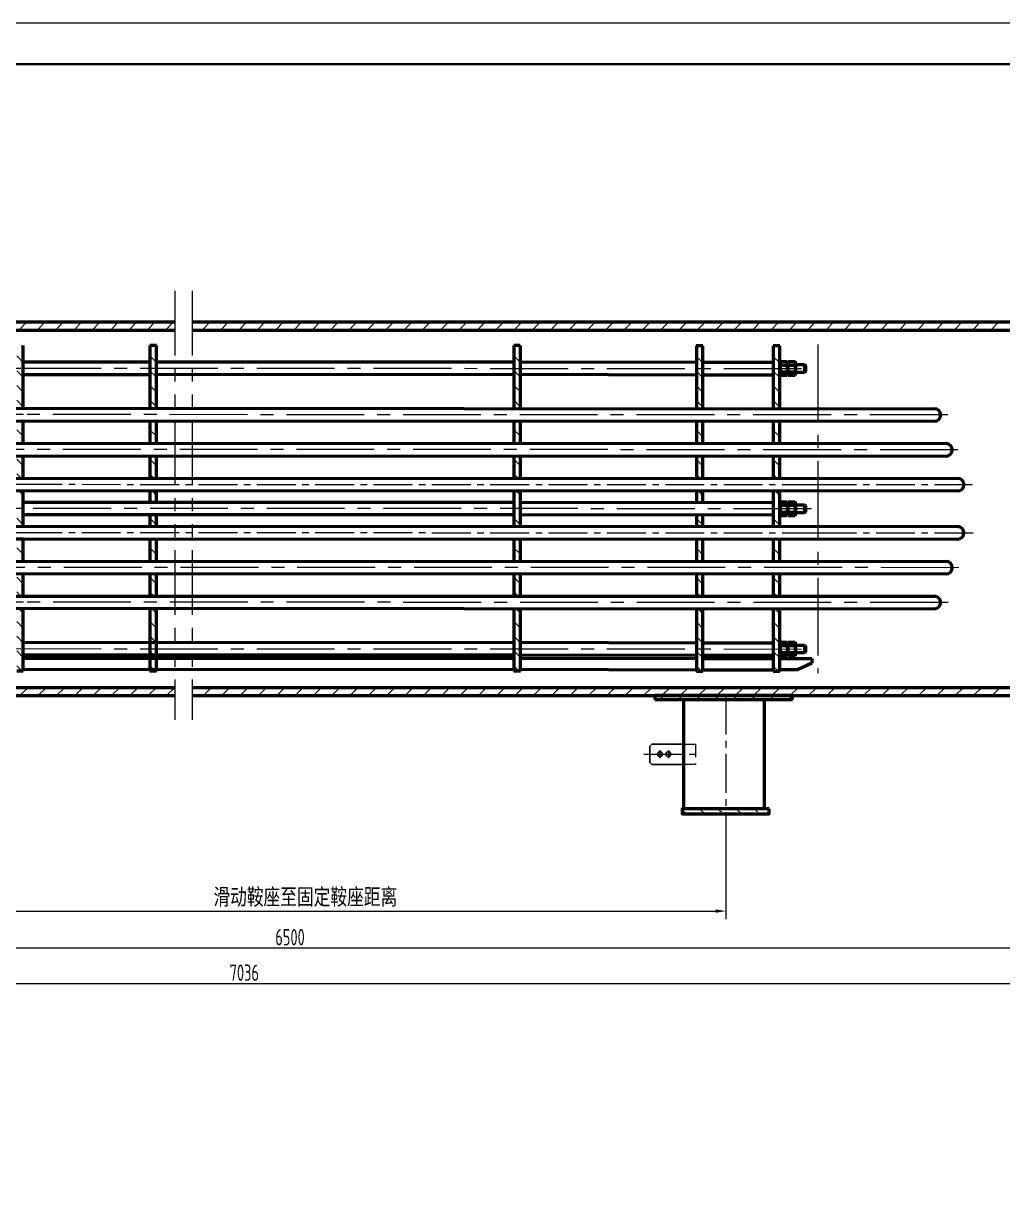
# Model space of a CAD drawing. Header units: millimetres. Extents: x 5765 to 6606, y -201 to 393.
# Drawn here: x 6078.8 to 6318.6, y 108.5 to 393.4 of the extents above; entities that cross this region are included whole.
import ezdxf

# ---------------------------------------------------------------- set-up
doc = ezdxf.new("R2010")
doc.units = ezdxf.units.MM
for name, pattern in [('CENTER2', [28.575, 19.05, -3.175, 3.175, -3.175]), ('DASHED2', [9.525, 6.35, -3.175]), ('PHANTOM2', [31.75, 15.875, -3.175, 3.175, -3.175, 3.175, -3.175])]:
    doc.linetypes.add(name, pattern=pattern)
for name, color, linetype, lineweight in [('1', 4, 'Continuous', 25), ('1粗实线', 7, 'Continuous', 35), ('2', 7, 'Continuous', 50), ('2细实线', 3, 'Continuous', 13), ('3中心线', 1, 'CENTER2', 13), ('4虚线', 4, 'DASHED2', 13), ('5双点划线', 2, 'PHANTOM2', 13), ('6剖面线', 6, 'Continuous', 13), ('7', 6, 'Continuous', 20), ('9图表', 4, 'Continuous', 13)]:
    doc.layers.add(name, color=color, linetype=linetype, lineweight=lineweight)
doc.styles.add('lanpec-dim', font='bpec_e.shx', dxfattribs={"width": 0.75})
doc.dimstyles.new('lanpec', dxfattribs={"dimtxt": 4, "dimasz": 2.5, "dimexe": 2, "dimexo": 0, "dimtad": 1, "dimdsep": 46, "dimtxsty": 'lanpec-dim', "dimcen": 2.5, "dimclrd": 256, "dimclre": 256, "dimclrt": 256, "dimazin": 0, "dimtfac": 1, "dimtmove": 0, "dimatfit": 3, "dimfxl": 1, "dimlwd": -1, "dimlwe": -1, "dimarcsym": 0})

# ---------------------------------------------------------------- blocks, each defined once
blk = doc.blocks.new('A1')
at = {"layer": '1粗实线'}
blk.add_lwpolyline([(-816, 10), (-10, 10), (-10, 584), (-816, 584)], close=True, dxfattribs=at)
at = {"layer": '9图表'}
blk.add_lwpolyline([(-841, 0), (0, 0), (0, 594), (-841, 594)], close=True, dxfattribs=at)
blk = doc.blocks.new('*D31')
at = {"layer": '2细实线', "transparency": 16777216}
for p, q in [((6044.98, 198.11), (6044.98, 174.01)), ((6250.82, 197.71), (6250.82, 174.01)), ((6047.48, 176.01), (6248.32, 176.01))]:
    blk.add_line(p, q, dxfattribs=at)
for points in [[(6047.48, 176.43), (6047.48, 175.59), (6044.98, 176.01)], [(6248.32, 176.43), (6248.32, 175.59), (6250.82, 176.01)]]:
    blk.add_solid(points, dxfattribs=at)
at = {"layer": 'Defpoints', "color": 0, "transparency": 16777216}
for p in [(6044.98, 198.11), (6250.82, 197.71), (6250.82, 176.01)]:
    blk.add_point(p, dxfattribs=at)
at = {"layer": '2细实线', "transparency": 16777216, "insert": (6147.9, 179.29), "char_height": 4, "attachment_point": 5, "style": 'lanpec-dim'}
blk.add_mtext('滑动鞍座至固定鞍座距离', dxfattribs=at)
blk = doc.blocks.new('*D32')
at = {"layer": '2细实线', "transparency": 16777216}
for p, q in [((6343.32, 228.79), (6343.32, 164.98)), ((5944.98, 215.97), (5944.98, 164.98)), ((5947.48, 166.98), (6340.82, 166.98))]:
    blk.add_line(p, q, dxfattribs=at)
for points in [[(5947.48, 167.4), (5947.48, 166.57), (5944.98, 166.98)], [(6340.82, 167.4), (6340.82, 166.57), (6343.32, 166.98)]]:
    blk.add_solid(points, dxfattribs=at)
at = {"layer": 'Defpoints', "color": 0, "transparency": 16777216}
for p in [(6343.32, 228.79), (5944.98, 215.97), (6343.32, 166.98)]:
    blk.add_point(p, dxfattribs=at)
at = {"layer": '2细实线', "transparency": 16777216, "insert": (6144.15, 169.61), "char_height": 4, "attachment_point": 5, "style": 'lanpec-dim'}
blk.add_mtext('6500', dxfattribs=at)
blk = doc.blocks.new('*D34')
at = {"layer": '2细实线', "transparency": 16777216}
for p, q in [((5845.86, 274.54), (5845.86, 156.29)), ((6370.07, 274.54), (6370.07, 156.29)), ((5848.36, 158.29), (6367.57, 158.29))]:
    blk.add_line(p, q, dxfattribs=at)
for points in [[(5848.36, 158.71), (5848.36, 157.87), (5845.86, 158.29)], [(6367.57, 158.71), (6367.57, 157.87), (6370.07, 158.29)]]:
    blk.add_solid(points, dxfattribs=at)
at = {"layer": 'Defpoints', "color": 0, "transparency": 16777216}
for p in [(5845.86, 274.54), (6370.07, 274.54), (6370.07, 158.29)]:
    blk.add_point(p, dxfattribs=at)
at = {"layer": '2细实线', "transparency": 16777216, "insert": (6132.96, 160.92), "char_height": 4, "attachment_point": 5, "style": 'lanpec-dim'}
blk.add_mtext('7036', dxfattribs=at)

msp = doc.modelspace()

# ---------------------------------------------------------------- hatches: boundary and pattern name
at = {"layer": '6剖面线'}
h = msp.add_hatch(dxfattribs=at)
h.set_pattern_fill('ANSI31', color=256, scale=0.804645, angle=90)
h.set_pattern_definition([(135, (4775.2106, -58.796), (-1.8064793, -1.8064793), [])])
h.paths.add_polyline_path([(6078.86, 314.512), (6077.251, 314.512), (6077.251, 308.993), (6078.86, 308.993)])
h.paths.add_polyline_path([(6078.86, 308.993), (6077.251, 308.993), (6077.251, 299.144), (6078.86, 299.144)])
h.paths.add_polyline_path([(6078.86, 296.079), (6077.251, 296.079), (6077.251, 290.614), (6078.86, 290.614)])
h.paths.add_polyline_path([(6078.86, 287.549), (6077.251, 287.549), (6077.251, 282.08), (6078.86, 282.08)])
h.paths.add_polyline_path([(6078.86, 279.01), (6077.251, 279.01), (6077.251, 276.171), (6078.86, 276.171)])
h.paths.add_polyline_path([(6078.86, 273.114), (6077.251, 273.114), (6077.251, 270.275), (6078.86, 270.275)])
h.paths.add_polyline_path([(6078.86, 267.205), (6077.251, 267.205), (6077.251, 261.735), (6078.86, 261.735)])
h.paths.add_polyline_path([(6078.86, 258.67), (6077.251, 258.67), (6077.251, 253.206), (6078.86, 253.206)])
h.paths.add_polyline_path([(6078.86, 250.141), (6077.251, 250.141), (6077.251, 240.291), (6078.86, 240.291)])
h.paths.add_polyline_path([(6078.86, 240.291), (6077.251, 240.291), (6077.251, 234.772), (6078.86, 234.772)])
h = msp.add_hatch(dxfattribs=at)
h.set_pattern_fill('ANSI31', color=256, scale=0.804645, angle=90)
h.set_pattern_definition([(135, (4807.8, -58.8083), (-1.8064793, -1.8064793), [])])
h.paths.add_polyline_path([(6111.45, 314.5), (6109.84, 314.5), (6109.84, 308.981), (6111.45, 308.981)])
h.paths.add_polyline_path([(6111.45, 308.981), (6109.84, 308.981), (6109.84, 299.132), (6111.45, 299.132)])
h.paths.add_polyline_path([(6111.45, 296.067), (6109.84, 296.067), (6109.84, 290.602), (6111.45, 290.602)])
h.paths.add_polyline_path([(6111.45, 287.537), (6109.84, 287.537), (6109.84, 282.068), (6111.45, 282.068)])
h.paths.add_polyline_path([(6111.45, 278.998), (6109.84, 278.998), (6109.84, 276.159), (6111.45, 276.159)])
h.paths.add_polyline_path([(6111.45, 273.101), (6109.84, 273.101), (6109.84, 270.263), (6111.45, 270.263)])
h.paths.add_polyline_path([(6111.45, 267.193), (6109.84, 267.193), (6109.84, 261.723), (6111.45, 261.723)])
h.paths.add_polyline_path([(6111.45, 258.658), (6109.84, 258.658), (6109.84, 253.193), (6111.45, 253.193)])
h.paths.add_polyline_path([(6111.45, 250.128), (6109.84, 250.128), (6109.84, 240.279), (6111.45, 240.279)])
h.paths.add_polyline_path([(6111.45, 240.279), (6109.84, 240.279), (6109.84, 234.76), (6111.45, 234.76)])
h = msp.add_hatch(dxfattribs=at)
h.set_pattern_fill('ANSI31', color=256, scale=0.804645, angle=90)
h.set_pattern_definition([(135, (4896.8965, -58.7883), (-1.8064793, -1.8064793), [])])
h.paths.add_polyline_path([(6200.546, 314.52), (6198.937, 314.52), (6198.937, 309.001), (6200.546, 309.001)])
h.paths.add_polyline_path([(6200.546, 309.001), (6198.937, 309.001), (6198.937, 299.152), (6200.546, 299.152)])
h.paths.add_polyline_path([(6200.546, 296.087), (6198.937, 296.087), (6198.937, 290.622), (6200.546, 290.622)])
h.paths.add_polyline_path([(6200.546, 287.557), (6198.937, 287.557), (6198.937, 282.088), (6200.546, 282.088)])
h.paths.add_polyline_path([(6200.546, 279.018), (6198.937, 279.018), (6198.937, 276.179), (6200.546, 276.179)])
h.paths.add_polyline_path([(6200.546, 273.121), (6198.937, 273.121), (6198.937, 270.283), (6200.546, 270.283)])
h.paths.add_polyline_path([(6200.546, 267.213), (6198.937, 267.213), (6198.937, 261.743), (6200.546, 261.743)])
h.paths.add_polyline_path([(6200.546, 258.678), (6198.937, 258.678), (6198.937, 253.213), (6200.546, 253.213)])
h.paths.add_polyline_path([(6200.546, 250.148), (6198.937, 250.148), (6198.937, 240.299), (6200.546, 240.299)])
h.paths.add_polyline_path([(6200.546, 240.299), (6198.937, 240.299), (6198.937, 234.78), (6200.546, 234.78)])
h = msp.add_hatch(dxfattribs=at)
h.set_pattern_fill('ANSI31', color=256, scale=0.804645, angle=90)
h.set_pattern_definition([(135, (4941.596, -58.894), (-1.8064793, -1.8064793), [])])
h.paths.add_polyline_path([(6245.246, 314.415), (6243.636, 314.415), (6243.636, 308.895), (6245.246, 308.895)])
h.paths.add_polyline_path([(6245.246, 308.895), (6243.636, 308.895), (6243.636, 299.046), (6245.246, 299.046)])
h.paths.add_polyline_path([(6245.246, 295.981), (6243.636, 295.981), (6243.636, 290.516), (6245.246, 290.516)])
h.paths.add_polyline_path([(6245.246, 287.451), (6243.636, 287.451), (6243.636, 281.982), (6245.246, 281.982)])
h.paths.add_polyline_path([(6245.246, 278.912), (6243.636, 278.912), (6243.636, 276.073), (6245.246, 276.073)])
h.paths.add_polyline_path([(6245.246, 273.016), (6243.636, 273.016), (6243.636, 270.177), (6245.246, 270.177)])
h.paths.add_polyline_path([(6245.246, 267.107), (6243.636, 267.107), (6243.636, 261.637), (6245.246, 261.637)])
h.paths.add_polyline_path([(6245.246, 258.572), (6243.636, 258.572), (6243.636, 253.108), (6245.246, 253.108)])
h.paths.add_polyline_path([(6245.246, 250.043), (6243.636, 250.043), (6243.636, 240.193), (6245.246, 240.193)])
h.paths.add_polyline_path([(6245.246, 240.193), (6243.636, 240.193), (6243.636, 234.674), (6245.246, 234.674)])
h = msp.add_hatch(dxfattribs=at)
h.set_pattern_fill('ANSI31', color=256, scale=0.804645, angle=90)
h.set_pattern_definition([(135, (4960.4255, -58.894), (-1.8064793, -1.8064793), [])])
h.paths.add_polyline_path([(6264.075, 314.415), (6262.466, 314.415), (6262.466, 308.895), (6264.075, 308.895)])
h.paths.add_polyline_path([(6264.075, 308.895), (6262.466, 308.895), (6262.466, 299.046), (6264.075, 299.046)])
h.paths.add_polyline_path([(6264.075, 295.981), (6262.466, 295.981), (6262.466, 290.516), (6264.075, 290.516)])
h.paths.add_polyline_path([(6264.075, 287.451), (6262.466, 287.451), (6262.466, 281.982), (6264.075, 281.982)])
h.paths.add_polyline_path([(6264.075, 278.912), (6262.466, 278.912), (6262.466, 276.073), (6264.075, 276.073)])
h.paths.add_polyline_path([(6264.075, 273.016), (6262.466, 273.016), (6262.466, 270.177), (6264.075, 270.177)])
h.paths.add_polyline_path([(6264.075, 267.107), (6262.466, 267.107), (6262.466, 261.637), (6264.075, 261.637)])
h.paths.add_polyline_path([(6264.075, 258.572), (6262.466, 258.572), (6262.466, 253.108), (6264.075, 253.108)])
h.paths.add_polyline_path([(6264.075, 250.043), (6262.466, 250.043), (6262.466, 240.193), (6264.075, 240.193)])
h.paths.add_polyline_path([(6264.075, 240.193), (6262.466, 240.193), (6262.466, 234.674), (6264.075, 234.674)])
at = {"layer": '7'}
h = msp.add_hatch(dxfattribs=at)
h.set_pattern_fill('ANSI31', color=256)
h.set_pattern_definition([(45, (-8542.1074, 834.6777), (-2.245064, 2.245064), [])])
h.paths.add_polyline_path([(5985.338, 230.791), (5962.482, 230.791), (5962.482, 228.791), (5985.338, 228.791)])
h.paths.add_polyline_path([(6115.978, 230.791), (5999.625, 230.791), (5999.625, 228.791), (6115.978, 228.791)])
h.paths.add_polyline_path([(6343.318, 230.791), (6121.814, 230.791), (6121.814, 228.791), (6343.318, 228.791)])
h.paths.add_polyline_path([(6343.318, 320.291), (6189.688, 320.291), (6188.96, 318.291), (6343.318, 318.291)])
h.paths.add_polyline_path([(6189.688, 320.291), (6121.814, 320.291), (6121.814, 318.291), (6188.96, 318.291)])
h.paths.add_polyline_path([(6115.978, 320.291), (6003, 320.291), (6003, 318.291), (6115.978, 318.291)])
h.paths.add_polyline_path([(5981.963, 320.291), (5962.482, 320.291), (5962.482, 318.291), (5981.963, 318.291)])
h = msp.add_hatch(dxfattribs=at)
h.set_pattern_fill('ANSI31', color=256, angle=90)
h.set_pattern_definition([(135, (-8542.1074, 834.6777), (-2.245064, -2.245064), [])])
h.paths.add_polyline_path([(6044.982, 228.791), (6028.607, 228.791), (6028.607, 227.791), (6044.982, 227.791)])
h.paths.add_polyline_path([(6062.357, 228.791), (6044.982, 228.791), (6044.982, 227.791), (6062.357, 227.791)])
h.paths.add_polyline_path([(6044.982, 201.041), (6034.357, 201.041), (6034.357, 199.791), (6044.982, 199.791)])
h.paths.add_polyline_path([(6053.716, 201.041), (6044.982, 201.041), (6044.982, 199.791), (6054.299, 199.791)])
h.paths.add_polyline_path([(6055.607, 201.041), (6053.716, 201.041), (6054.299, 199.791), (6055.607, 199.791)])
h.paths.add_polyline_path([(6250.818, 228.791), (6233.443, 228.791), (6233.443, 227.791), (6250.818, 227.791)])
h.paths.add_polyline_path([(6267.193, 228.791), (6250.818, 228.791), (6250.818, 227.791), (6267.193, 227.791)])
h.paths.add_polyline_path([(6250.818, 201.041), (6240.193, 201.041), (6240.193, 199.791), (6250.818, 199.791)])
h.paths.add_polyline_path([(6258.285, 201.041), (6250.818, 201.041), (6250.818, 199.791), (6258.868, 199.791)])

# ---------------------------------------------------------------- linework, layer by layer
for p, q in [((6287.123, 230.881), (6288.323, 230.881)), ((6114.757, 230.76), (6115.957, 230.76)), ((6156.988, 230.76), (6158.188, 230.76))]:
    msp.add_line(p, q)
at = {"ltscale": 2}
for p, q in [((6232.227, 216.416), (6232.727, 216.916)), ((6240.443, 216.916), (6232.727, 216.916)), ((6232.227, 216.416), (6232.227, 212.416)), ((6232.227, 212.416), (6232.727, 211.916)), ((6232.727, 211.916), (6240.443, 211.916))]:
    msp.add_line(p, q, dxfattribs=at)
at = {"ltscale": 3}
for centre in [(6234.727, 214.416), (6236.777, 214.416)]:
    msp.add_circle(centre, 0.6, dxfattribs=at)
at = {"layer": '1'}
for p, q in [((6267.938, 309.62), (6270.352, 309.62)), ((6267.938, 308.171), (6270.352, 308.171)), ((6267.938, 275.269), (6270.352, 275.269)), ((6267.938, 273.82), (6270.352, 273.82)), ((6267.938, 240.918), (6270.352, 240.918)), ((6267.938, 239.469), (6270.352, 239.469))]:
    msp.add_line(p, q, dxfattribs=at)
at = {"layer": '2'}
for p, q in [((6003, 320.291), (6115.978, 320.291)), ((6120.158, 320.291), (6343.318, 320.291)), ((6003, 318.291), (6115.978, 318.291)), ((6120.158, 318.291), (6343.318, 318.291)), ((6078.86, 299.145), (6078.86, 314.512)), ((6111.426, 314.516), (6109.817, 314.516)), ((6109.84, 314.5), (6109.84, 299.132)), ((6111.45, 299.132), (6111.45, 314.5)), ((6200.523, 314.536), (6198.913, 314.536)), ((6198.937, 314.52), (6198.937, 299.152)), ((6200.546, 299.152), (6200.546, 314.52)), ((6245.222, 314.43), (6243.613, 314.43)), ((6243.636, 314.415), (6243.636, 299.05)), ((6245.246, 299.05), (6245.246, 314.415)), ((6264.052, 314.43), (6262.442, 314.43)), ((6262.466, 314.415), (6262.466, 299.051)), ((6264.075, 299.051), (6264.075, 314.415)), ((6078.86, 310.522), (6078.877, 310.51)), ((6078.877, 310.51), (6109.84, 310.51)), ((6111.45, 310.51), (6198.937, 310.53)), ((6200.546, 310.53), (6243.636, 310.424)), ((6245.246, 310.424), (6262.466, 310.424)), ((6264.075, 310.15), (6264.075, 307.641)), ((6264.199, 310.568), (6265.883, 310.568)), ((6264.199, 309.732), (6265.883, 309.732)), ((6264.199, 308.059), (6265.883, 308.059)), ((6266.006, 310.15), (6266.006, 307.641)), ((6266.006, 310.15), (6266.006, 307.641)), ((6266.13, 310.568), (6267.814, 310.568)), ((6266.13, 309.732), (6267.814, 309.732)), ((6266.13, 308.059), (6267.814, 308.059)), ((6267.938, 310.15), (6267.938, 307.641)), ((6267.938, 309.861), (6270.11, 309.861)), ((6267.938, 309.861), (6267.938, 307.93)), ((6270.11, 307.93), (6267.938, 307.93)), ((6270.11, 309.861), (6270.352, 309.62)), ((6270.11, 309.861), (6270.11, 307.93)), ((6270.352, 308.171), (6270.11, 307.93)), ((6270.352, 309.62), (6270.352, 308.171)), ((6078.86, 307.465), (6078.877, 307.452)), ((6078.877, 307.452), (6109.84, 307.452)), ((6111.45, 307.452), (6198.937, 307.472)), ((6200.546, 307.472), (6243.636, 307.367)), ((6245.246, 307.367), (6262.466, 307.367)), ((6264.199, 307.223), (6265.883, 307.223)), ((6266.13, 307.223), (6267.814, 307.223)), ((6061.665, 299.157), (6301.904, 299.051)), ((6061.665, 296.077), (6301.904, 295.981)), ((6078.86, 290.614), (6078.86, 296.079)), ((6109.84, 296.067), (6109.84, 290.602)), ((6111.45, 290.602), (6111.45, 296.067)), ((6198.937, 296.087), (6198.937, 290.622)), ((6200.546, 290.622), (6200.546, 296.087)), ((6243.636, 295.981), (6243.636, 290.516)), ((6245.246, 290.516), (6245.246, 295.981)), ((6262.466, 295.981), (6262.466, 290.516)), ((6264.075, 290.516), (6264.075, 295.981)), ((6061.665, 290.627), (6304.749, 290.516)), ((6061.665, 287.527), (6304.749, 287.446)), ((6078.86, 282.08), (6078.86, 287.549)), ((6109.84, 287.536), (6109.84, 282.068)), ((6111.45, 282.068), (6111.45, 287.536)), ((6198.937, 287.556), (6198.937, 282.088)), ((6200.546, 282.088), (6200.546, 287.556)), ((6243.636, 287.448), (6243.636, 281.982)), ((6245.246, 281.982), (6245.246, 287.448)), ((6262.466, 287.447), (6262.466, 281.982)), ((6264.075, 281.982), (6264.075, 287.447)), ((6061.665, 282.077), (6307.594, 281.982)), ((6061.655, 279.017), (6307.594, 278.912)), ((6078.86, 270.275), (6078.86, 279.01)), ((6109.84, 278.998), (6109.84, 276.159)), ((6111.45, 276.159), (6111.45, 278.998)), ((6198.937, 279.018), (6198.937, 270.283)), ((6200.546, 270.283), (6200.546, 279.018)), ((6243.636, 278.912), (6243.636, 276.073)), ((6245.246, 276.073), (6245.246, 278.912)), ((6262.466, 278.912), (6262.466, 270.177)), ((6264.075, 270.177), (6264.075, 278.912)), ((6078.86, 276.171), (6078.877, 276.159)), ((6078.877, 276.159), (6198.937, 276.179)), ((6200.546, 276.179), (6262.466, 276.073)), ((6264.075, 275.799), (6264.075, 273.29)), ((6264.199, 276.217), (6265.883, 276.217)), ((6264.199, 275.381), (6265.883, 275.381)), ((6264.199, 273.708), (6265.883, 273.708)), ((6266.006, 275.799), (6266.006, 273.29)), ((6266.006, 275.799), (6266.006, 273.29)), ((6266.13, 276.217), (6267.814, 276.217)), ((6266.13, 275.381), (6267.814, 275.381)), ((6266.13, 273.708), (6267.814, 273.708)), ((6267.938, 275.799), (6267.938, 273.29)), ((6267.938, 275.51), (6270.11, 275.51)), ((6267.938, 275.51), (6267.938, 273.579)), ((6270.11, 273.579), (6267.938, 273.579)), ((6270.11, 275.51), (6270.352, 275.269)), ((6270.11, 275.51), (6270.11, 273.579)), ((6270.352, 273.82), (6270.11, 273.579)), ((6270.352, 275.269), (6270.352, 273.82)), ((6078.86, 273.114), (6078.877, 273.101)), ((6078.877, 273.101), (6198.937, 273.121)), ((6109.84, 273.101), (6109.84, 270.263)), ((6111.45, 270.263), (6111.45, 273.101)), ((6200.546, 273.121), (6262.466, 273.016)), ((6243.636, 273.016), (6243.636, 270.177)), ((6245.246, 270.177), (6245.246, 273.016)), ((6264.199, 272.872), (6265.883, 272.872)), ((6266.13, 272.872), (6267.814, 272.872)), ((6061.665, 270.297), (6307.594, 270.177)), ((5933.255, 267.111), (6078.877, 267.193)), ((6078.86, 261.736), (6078.86, 267.205)), ((6078.877, 267.193), (6307.594, 267.107)), ((6109.84, 267.193), (6109.84, 261.724)), ((6111.45, 261.724), (6111.45, 267.193)), ((6198.937, 267.213), (6198.937, 261.744)), ((6200.546, 261.744), (6200.546, 267.213)), ((6243.636, 267.107), (6243.636, 261.641)), ((6245.246, 261.641), (6245.246, 267.107)), ((6262.466, 267.107), (6262.466, 261.642)), ((6264.075, 261.642), (6264.075, 267.107)), ((6061.665, 261.747), (6304.749, 261.642)), ((6061.665, 258.677), (6304.749, 258.572)), ((6078.86, 253.206), (6078.86, 258.67)), ((6109.84, 258.658), (6109.84, 253.193)), ((6111.45, 253.193), (6111.45, 258.658)), ((6198.937, 258.678), (6198.937, 253.213)), ((6200.546, 253.213), (6200.546, 258.678)), ((6243.636, 258.572), (6243.636, 253.108)), ((6245.246, 253.108), (6245.246, 258.572)), ((6262.466, 258.572), (6262.466, 253.108)), ((6264.075, 253.108), (6264.075, 258.572)), ((6061.665, 253.177), (6301.904, 253.108)), ((6061.665, 250.177), (6301.904, 250.038)), ((6078.86, 234.772), (6078.86, 250.14)), ((6109.84, 250.128), (6109.84, 234.76)), ((6111.45, 234.76), (6111.45, 250.128)), ((6198.937, 250.148), (6198.937, 234.78)), ((6200.546, 234.78), (6200.546, 250.148)), ((6243.636, 250.039), (6243.636, 234.674)), ((6245.246, 234.674), (6245.246, 250.039)), ((6262.466, 250.038), (6262.466, 234.674)), ((6264.075, 234.674), (6264.075, 250.038)), ((6078.877, 241.808), (6198.937, 241.828)), ((6200.546, 241.828), (6243.636, 241.722)), ((6245.246, 241.722), (6262.466, 241.722)), ((6264.075, 241.448), (6264.075, 238.939)), ((6264.199, 241.866), (6265.883, 241.866)), ((6264.199, 241.03), (6265.883, 241.03)), ((6264.199, 239.357), (6265.883, 239.357)), ((6266.006, 241.448), (6266.006, 238.939)), ((6266.006, 241.448), (6266.006, 238.939)), ((6266.13, 241.866), (6267.814, 241.866)), ((6266.13, 241.03), (6267.814, 241.03)), ((6266.13, 239.357), (6267.814, 239.357)), ((6267.938, 241.448), (6267.938, 238.939)), ((6267.938, 241.159), (6270.11, 241.159)), ((6267.938, 241.159), (6267.938, 239.228)), ((6270.11, 241.159), (6270.352, 240.918)), ((6270.11, 241.159), (6270.11, 239.228)), ((6270.352, 239.469), (6270.11, 239.228)), ((6270.352, 240.918), (6270.352, 239.469)), ((6078.877, 238.75), (6198.937, 238.77)), ((6078.877, 237.946), (6198.937, 237.966)), ((6200.546, 238.77), (6243.636, 238.665)), ((6200.546, 237.966), (6243.636, 237.86)), ((6245.246, 238.665), (6262.466, 238.665)), ((6245.246, 237.86), (6262.466, 237.86)), ((6264.075, 237.86), (6271.907, 237.86)), ((6264.199, 238.521), (6265.883, 238.521)), ((6266.13, 238.521), (6267.814, 238.521)), ((6270.11, 239.228), (6267.938, 239.228)), ((6271.907, 236.74), (6268.426, 235.117)), ((6271.907, 237.86), (6271.907, 236.74)), ((6078.86, 234.772), (6077.251, 234.772)), ((6078.877, 235.202), (6198.937, 235.222)), ((6111.45, 234.76), (6109.84, 234.76)), ((6200.546, 234.78), (6198.937, 234.78)), ((6200.546, 235.222), (6243.636, 235.117)), ((6245.249, 234.67), (6243.64, 234.67)), ((6245.246, 235.117), (6262.466, 235.117)), ((6264.079, 234.67), (6262.47, 234.67)), ((6268.426, 235.117), (6264.075, 235.117)), ((5999.625, 230.791), (6115.978, 230.791)), ((5999.625, 228.791), (6115.978, 228.791)), ((6120.158, 230.791), (6343.318, 230.791)), ((6120.158, 228.791), (6343.318, 228.791)), ((6267.193, 228.791), (6233.443, 228.791)), ((6233.443, 228.791), (6233.443, 227.791)), ((6267.193, 227.791), (6267.193, 228.791)), ((6233.443, 227.791), (6267.193, 227.791)), ((6240.443, 227.791), (6240.443, 201.041)), ((6260.193, 227.791), (6260.193, 201.041))]:
    msp.add_line(p, q, dxfattribs=at)
msp.add_lwpolyline([(6261.443, 201.041), (6240.193, 201.041), (6240.193, 199.791), (6261.443, 199.791)], close=True, dxfattribs=at)
for centre, radius, start, end in [((6264.846, 310.15), 0.77, 147.13277, 212.86723), ((6266.972, 308.895), 2.897, 163.22135, 196.77865), ((6264.846, 307.641), 0.77, 147.13277, 212.86723), ((6265.236, 310.15), 0.77, 327.13277, 32.86723), ((6263.11, 308.895), 2.897, 343.22135, 16.77865), ((6265.236, 307.641), 0.77, 327.13277, 32.86723), ((6266.777, 310.15), 0.77, 147.13277, 212.86723), ((6268.903, 308.895), 2.897, 163.22135, 196.77865), ((6266.777, 307.641), 0.77, 147.13277, 212.86723), ((6267.167, 310.15), 0.77, 327.13277, 32.86723), ((6265.041, 308.895), 2.897, 343.22135, 16.77865), ((6267.167, 307.641), 0.77, 327.13277, 32.86723), ((6301.91, 297.518), 1.535, 270, 90), ((6304.755, 288.984), 1.535, 270, 90), ((6307.6, 280.449), 1.535, 270, 90), ((6264.846, 275.799), 0.77, 147.13277, 212.86723), ((6266.972, 274.544), 2.897, 163.22135, 196.77865), ((6264.846, 273.29), 0.77, 147.13277, 212.86723), ((6265.236, 275.799), 0.77, 327.13277, 32.86723), ((6263.11, 274.544), 2.897, 343.22135, 16.77865), ((6265.236, 273.29), 0.77, 327.13277, 32.86723), ((6266.777, 275.799), 0.77, 147.13277, 212.86723), ((6268.903, 274.544), 2.897, 163.22135, 196.77865), ((6266.777, 273.29), 0.77, 147.13277, 212.86723), ((6267.167, 275.799), 0.77, 327.13277, 32.86723), ((6265.041, 274.544), 2.897, 343.22135, 16.77865), ((6267.167, 273.29), 0.77, 327.13277, 32.86723), ((6307.6, 268.644), 1.535, 270, 90), ((6304.755, 260.11), 1.535, 270, 90), ((6301.91, 251.575), 1.535, 270, 90), ((6264.846, 241.448), 0.77, 147.13277, 212.86723), ((6266.972, 240.193), 2.897, 163.22135, 196.77865), ((6264.846, 238.939), 0.77, 147.13277, 212.86723), ((6265.236, 241.448), 0.77, 327.13277, 32.86723), ((6263.11, 240.193), 2.897, 343.22135, 16.77865), ((6265.236, 238.939), 0.77, 327.13277, 32.86723), ((6266.777, 241.448), 0.77, 147.13277, 212.86723), ((6268.903, 240.193), 2.897, 163.22135, 196.77865), ((6266.777, 238.939), 0.77, 147.13277, 212.86723), ((6267.167, 241.448), 0.77, 327.13277, 32.86723), ((6265.041, 240.193), 2.897, 343.22135, 16.77865), ((6267.167, 238.939), 0.77, 327.13277, 32.86723)]:
    msp.add_arc(centre, radius, start, end, dxfattribs=at)
at = {"layer": '3中心线'}
for p, q in [((6273.329, 314.777), (6273.329, 234.312)), ((5944.922, 308.9), (6078.877, 308.981)), ((6078.877, 308.981), (6269.483, 308.895)), ((6078.877, 297.602), (5931.644, 297.52)), ((6305.186, 297.516), (6078.877, 297.602)), ((6078.877, 289.067), (5931.644, 288.986)), ((6307.644, 288.981), (6078.877, 289.067)), ((6078.877, 274.63), (5927.639, 274.549)), ((6271.802, 274.544), (5992.237, 274.642)), ((6078.877, 260.193), (5931.644, 260.112)), ((6307.863, 260.107), (6078.877, 260.193)), ((6078.877, 251.658), (5931.644, 251.577)), ((6305.241, 251.573), (6078.877, 251.658)), ((5944.922, 240.198), (6078.877, 240.279)), ((6078.877, 240.279), (6269.483, 240.193))]:
    msp.add_line(p, q, dxfattribs=at)
at = {"layer": '3中心线', "ltscale": 0.5}
for p, q in [((6250.818, 228.791), (6250.818, 197.714)), ((6230.783, 214.416), (6244.241, 214.416)), ((6234.727, 215.38), (6234.727, 213.453)), ((6236.777, 215.38), (6236.777, 213.453))]:
    msp.add_line(p, q, dxfattribs=at)
for points in [[(5931.644, 280.445), (6078.877, 280.53)], [(6078.877, 280.53), (6273.329, 280.447), (6311.213, 280.481)], [(5931.644, 268.653), (6078.877, 268.73)], [(6078.877, 268.73), (6273.329, 268.642), (6311.568, 268.68)]]:
    msp.add_lwpolyline(points, dxfattribs=at)
at = {"layer": '4虚线', "ltscale": 0.5}
for p, q in [((6240.443, 216.916), (6243.379, 216.916)), ((6243.379, 216.916), (6243.379, 211.916)), ((6243.379, 211.916), (6240.443, 211.916))]:
    msp.add_line(p, q, dxfattribs=at)
at = {"layer": '5双点划线'}
for p, q in [((6115.978, 327.937), (6115.978, 222.884)), ((6120.158, 327.937), (6120.158, 222.884))]:
    msp.add_line(p, q, dxfattribs=at)

# ---------------------------------------------------------------- block references
at = {"layer": '2细实线'}
msp.add_blockref('A1', (6606.028, -200.559), dxfattribs=at)

# ---------------------------------------------------------------- dimensions: what is measured, and where the dimension line sits
dim = msp.add_linear_dim(base=(6370.068, 158.29), p1=(5845.857, 274.541), p2=(6370.068, 274.543), text='7036', dimstyle='lanpec', dxfattribs=at)
dim.commit()
dim.dimension.update_dxf_attribs({"geometry": '*D34', "text_midpoint": (6132.962, 158.29), "dimtype": 160})
for base, p1, p2, text, picture, middle in [((6343.318, 166.982), (5944.982, 215.969), (6343.318, 228.791), '6500', '*D32', (6144.15, 169.607)), ((6250.818, 176.008), (6044.982, 198.113), (6250.818, 197.714), '滑动鞍座至固定鞍座距离', '*D31', (6147.9, 179.292))]:
    dim = msp.add_linear_dim(base=base, p1=p1, p2=p2, text=text, dimstyle='lanpec', dxfattribs=at)
    dim.commit()
    dim.dimension.update_dxf_attribs({"geometry": picture, "text_midpoint": middle})

doc.saveas('drawing.dxf')
